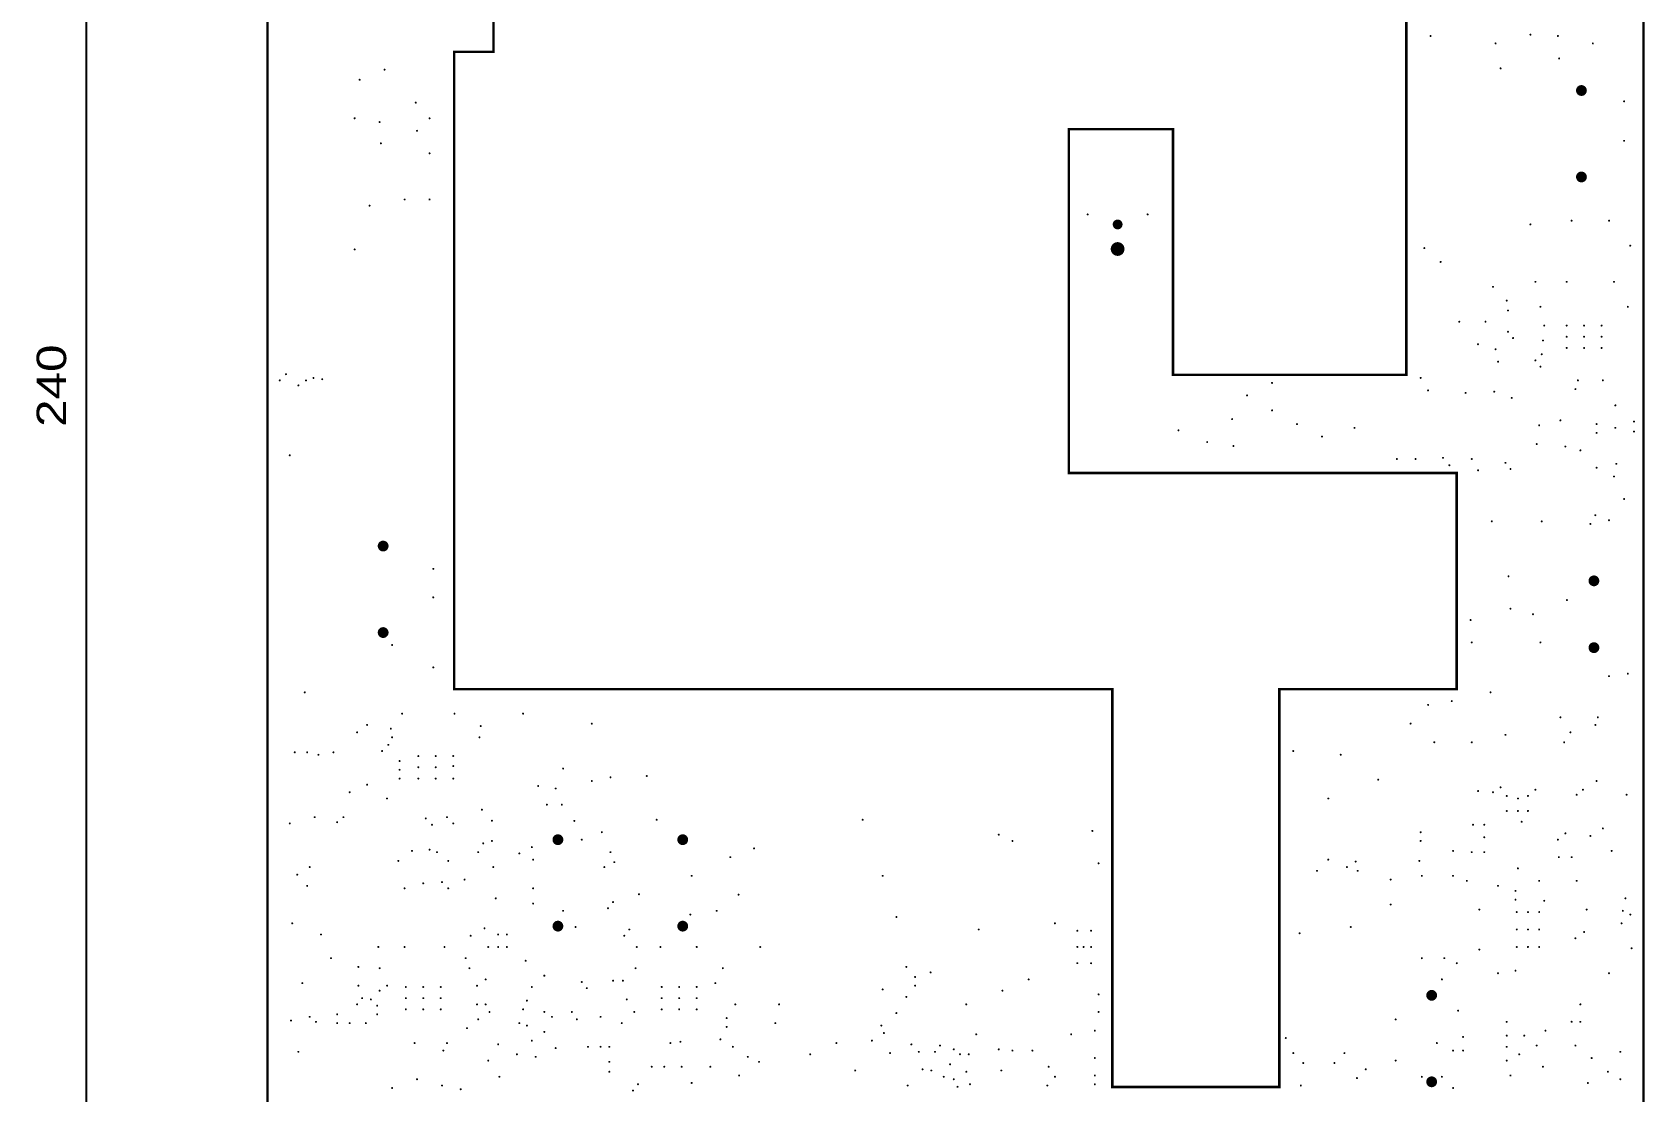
# Model space of a CAD drawing. Extents: x 360 to 555, y 561 to 888.
# Drawn here: x 360 to 524, y 671.8 to 779.6 of the extents above; entities that cross this region are included whole.
import ezdxf

# ---------------------------------------------------------------- set-up
doc = ezdxf.new("R2010")
doc.units = 0
doc.header["$LTSCALE"] = 10
doc.header["$MEASUREMENT"] = 0
doc.layers.get('0').update_dxf_attribs({"linetype": 'CONTINUOUS'})
doc.layers.get('Defpoints').update_dxf_attribs({"linetype": 'CONTINUOUS'})
for name, color, linetype in [('22-303-0_DRD', 6, 'CONTINUOUS'), ('22-303-0_DRL', 1, 'CONTINUOUS'), ('QUOTE', 6, 'CONTINUOUS'), ('THRUHOLE_NPT', 7, 'CONTINUOUS'), ('THRUHOLE_TAP', 1, 'CONTINUOUS')]:
    doc.layers.add(name, color=color, linetype=linetype)
doc.styles.add('STILE3', font='arial.ttf', dxfattribs={"width": 1.2, "height": 3})
doc.dimstyles.new('QUOTE', dxfattribs={"dimscale": 0, "dimtxt": 3, "dimasz": 4, "dimexe": 2, "dimexo": 5, "dimgap": 2, "dimtad": 1, "dimdec": 1, "dimzin": 13, "dimdsep": 46, "dimtxsty": 'STILE3', "dimcen": 0, "dimclrt": 7, "dimadec": 0, "dimazin": 0, "dimtfac": 0.666667, "dimtdec": 1, "dimtofl": 0, "dimtmove": 2, "dimatfit": 3, "dimfxl": 0, "dimtolj": 1, "dimtzin": 13, "dimarcsym": 0})

# ---------------------------------------------------------------- blocks, each defined once
blk = doc.blocks.new('ROUND_2')
at = {"const_width": 0.50038}
blk.add_lwpolyline([(-0.25019, 0, 1), (0.25019, 0, 1)], format="xyb", close=True, dxfattribs=at)
blk = doc.blocks.new('ROUND_28')
at = {"const_width": 0.54991}
blk.add_lwpolyline([(-0.274954, 0, 1), (0.274954, 0, 1)], format="xyb", close=True, dxfattribs=at)
blk = doc.blocks.new('ROUND_40')
at = {"const_width": 0.69977}
blk.add_lwpolyline([(-0.349884, 0, 1), (0.349884, 0, 1)], format="xyb", close=True, dxfattribs=at)
blk = doc.blocks.new('ROUND_115')
at = {"const_width": 0.10033}
blk.add_lwpolyline([(-0.050164, 0, 1), (0.050164, 0, 1)], format="xyb", close=True, dxfattribs=at)
blk = doc.blocks.new('ROUND_116')
at = {"const_width": 0.10033}
blk.add_lwpolyline([(-0.050164, 0, 1), (0.050164, 0, 1)], format="xyb", close=True, dxfattribs=at)
blk = doc.blocks.new('ROUND_117')
at = {"const_width": 0.10033}
blk.add_lwpolyline([(-0.050164, 0, 1), (0.050164, 0, 1)], format="xyb", close=True, dxfattribs=at)
blk = doc.blocks.new('ROUND_108')
at = {"const_width": 0.10033}
blk.add_lwpolyline([(-0.050164, 0, 1), (0.050164, 0, 1)], format="xyb", close=True, dxfattribs=at)
blk = doc.blocks.new('*D125')
at = {"layer": 'Defpoints', "color": 0, "transparency": 16777216}
for p in [(383.91, 863.61), (365.48, 623.61), (383.91, 623.61)]:
    blk.add_point(p, dxfattribs=at)
at = {"layer": 'QUOTE', "color": 0, "lineweight": -2, "transparency": 16777216}
for p, q in [((378.91, 863.61), (363.48, 863.61)), ((365.48, 859.61), (365.48, 627.61)), ((378.91, 623.61), (363.48, 623.61))]:
    blk.add_line(p, q, dxfattribs=at)
at = {"layer": 'QUOTE', "color": 0, "transparency": 16777216}
for points in [[(364.81, 859.61), (366.14, 859.61), (365.48, 863.61)], [(364.81, 627.61), (366.14, 627.61), (365.48, 623.61)]]:
    blk.add_solid(points, dxfattribs=at)
at = {"layer": 'QUOTE', "color": 7, "transparency": 16777216, "insert": (361.95, 743.61), "char_height": 3, "attachment_point": 5, "rotation": 90, "style": 'STILE3'}
blk.add_mtext('\\A1;240', dxfattribs=at)

msp = doc.modelspace()

# ---------------------------------------------------------------- linework, layer by layer
at = {"layer": '22-303-0_DRD', "const_width": 0.254}
msp.add_lwpolyline([(504.41, 863.61), (504.41, 853.61), (509.42, 853.61), (509.42, 863.61), (523.91, 863.61), (523.91, 623.61), (383.91, 623.61), (383.91, 863.61), (504.41, 863.61)], dxfattribs=at)
at = {"layer": '22-303-0_DRL', "const_width": 0.254}
for points in [[(504.41, 863.61), (504.41, 853.61), (509.42, 853.61), (509.42, 863.61), (523.91, 863.61), (523.91, 623.61), (383.91, 623.61), (383.91, 863.61), (504.41, 863.61)], [(486.87, 672.24), (469.87, 672.24), (469.87, 712.72), (402.91, 712.72), (402.91, 777.59), (406.91, 777.59), (406.91, 786.59), (398.66, 786.59), (398.66, 810.17), (402.91, 810.17), (402.91, 844.39), (504.91, 844.39), (504.91, 814.39), (499.78, 814.39), (499.78, 744.72), (476.05, 744.72), (476.05, 769.72), (465.45, 769.72), (465.45, 734.72), (504.91, 734.72), (504.91, 712.72), (486.87, 712.72), (486.87, 672.24)]]:
    msp.add_lwpolyline(points, dxfattribs=at)

# ---------------------------------------------------------------- block references
at = {"layer": '22-303-0_DRL'}
for name, p in [('ROUND_117', (512.41, 779.33)), ('ROUND_117', (502.25, 779.2)), ('ROUND_117', (508.86, 778.44)), ('ROUND_117', (515.21, 779.2)), ('ROUND_117', (518.76, 778.44)), ('ROUND_117', (515.33, 776.91)), ('ROUND_117', (393.29, 774.75)), ('ROUND_117', (395.83, 775.77)), ('ROUND_117', (509.37, 775.9)), ('ROUND_28', (517.6, 773.65)), ('ROUND_117', (399, 772.42)), ('ROUND_116', (521.94, 772.55)), ('ROUND_117', (392.78, 770.82)), ('ROUND_117', (395.32, 770.44)), ('ROUND_117', (399.13, 769.55)), ('ROUND_117', (400.4, 770.82)), ('ROUND_117', (395.45, 768.28)), ('ROUND_116', (521.94, 768.53)), ('ROUND_117', (400.4, 767.26)), ('ROUND_28', (517.6, 764.85)), ('ROUND_117', (394.3, 761.93)), ('ROUND_117', (397.86, 762.56)), ('ROUND_117', (400.4, 762.56)), ('ROUND_117', (467.36, 761.04)), ('ROUND_2', (470.41, 760.02)), ('ROUND_117', (473.46, 761.04)), ('ROUND_117', (512.41, 760.02)), ('ROUND_117', (516.6, 760.4)), ('ROUND_117', (520.41, 760.4)), ('ROUND_40', (470.41, 757.52)), ('ROUND_117', (392.78, 757.48)), ('ROUND_117', (501.62, 757.61)), ('ROUND_117', (522.57, 757.86)), ('ROUND_117', (503.27, 756.21)), ('ROUND_117', (508.6, 753.67)), ('ROUND_117', (512.92, 754.18)), ('ROUND_117', (516.1, 754.18)), ('ROUND_117', (520.92, 754.18)), ('ROUND_117', (510, 752.27)), ('ROUND_117', (513.43, 751.64)), ('ROUND_117', (522.32, 751.64)), ('ROUND_117', (505.17, 750.12)), ('ROUND_117', (507.84, 750.12)), ('ROUND_117', (510.13, 751.26)), ('ROUND_116', (513.81, 749.73)), ('ROUND_115', (516.1, 749.73)), ('ROUND_115', (517.87, 749.73)), ('ROUND_115', (519.65, 749.73)), ('ROUND_117', (510.13, 749.1)), ('ROUND_117', (510.64, 748.46)), ('ROUND_117', (513.68, 748.21)), ('ROUND_115', (516.1, 748.59)), ('ROUND_115', (517.87, 748.59)), ('ROUND_115', (519.65, 748.59)), ('ROUND_117', (507.08, 747.83)), ('ROUND_117', (508.86, 747.32)), ('ROUND_117', (513.56, 746.81)), ('ROUND_115', (516.1, 747.45)), ('ROUND_115', (517.87, 747.45)), ('ROUND_115', (519.65, 747.45)), ('ROUND_116', (385.79, 744.78)), ('ROUND_117', (509.12, 746.05)), ('ROUND_117', (512.92, 746.18)), ('ROUND_116', (513.43, 745.54)), ('ROUND_116', (385.16, 744.15)), ('ROUND_117', (387.06, 743.64)), ('ROUND_116', (387.83, 744.15)), ('ROUND_116', (388.59, 744.4)), ('ROUND_116', (389.48, 744.27)), ('ROUND_117', (486.12, 743.89)), ('ROUND_117', (501.24, 744.4)), ('ROUND_117', (502, 743.13)), ('ROUND_116', (516.99, 743.26)), ('ROUND_116', (517.24, 744.15)), ('ROUND_117', (519.78, 744.15)), ('ROUND_117', (483.58, 742.62)), ('ROUND_117', (505.81, 742.88)), ('ROUND_117', (508.73, 743)), ('ROUND_117', (510.51, 742.37)), ('ROUND_117', (521.05, 741.61)), ('ROUND_117', (482.06, 740.21)), ('ROUND_117', (486.12, 741.1)), ('ROUND_117', (515.46, 740.08)), ('ROUND_117', (522.95, 739.96)), ('ROUND_117', (476.6, 739.07)), ('ROUND_117', (488.66, 739.7)), ('ROUND_117', (491.2, 738.43)), ('ROUND_117', (494.51, 739.32)), ('ROUND_117', (513.3, 739.57)), ('ROUND_117', (519.14, 739.7)), ('ROUND_117', (519.14, 738.81)), ('ROUND_117', (521.05, 739.32)), ('ROUND_117', (522.95, 738.94)), ('ROUND_117', (479.52, 737.87)), ('ROUND_117', (482.19, 737.47)), ('ROUND_117', (513.05, 737.67)), ('ROUND_117', (515.97, 737.42)), ('ROUND_117', (517.49, 737.03)), ('ROUND_117', (386.18, 736.53)), ('ROUND_117', (498.82, 736.15)), ('ROUND_117', (500.73, 736.15)), ('ROUND_117', (503.52, 736.27)), ('ROUND_116', (504.16, 735.51)), ('ROUND_117', (506.44, 736.15)), ('ROUND_117', (507.08, 735)), ('ROUND_117', (509.87, 735.76)), ('ROUND_117', (510.38, 735.13)), ('ROUND_117', (519.14, 735.26)), ('ROUND_117', (521.15, 735.66)), ('ROUND_117', (520.92, 734.37)), ('ROUND_117', (521.94, 732.08)), ('ROUND_117', (519.02, 730.43)), ('ROUND_117', (508.48, 729.8)), ('ROUND_117', (513.56, 729.8)), ('ROUND_117', (518.51, 729.54)), ('ROUND_117', (520.41, 729.92)), ('ROUND_28', (395.68, 727.29)), ('ROUND_116', (400.78, 724.97)), ('ROUND_117', (510.18, 724.21)), ('ROUND_28', (518.87, 723.75)), ('ROUND_116', (400.78, 722.07)), ('ROUND_117', (516.12, 721.79)), ('ROUND_117', (510.38, 720.91)), ('ROUND_117', (512.67, 720.35)), ('ROUND_28', (395.68, 718.49)), ('ROUND_117', (506.32, 719.76)), ('ROUND_117', (396.59, 717.22)), ('ROUND_117', (506.44, 717.48)), ('ROUND_117', (513.43, 717.48)), ('ROUND_28', (518.87, 716.95)), ('ROUND_117', (400.78, 714.94)), ('ROUND_117', (520.41, 714.05)), ('ROUND_117', (522.32, 714.3)), ('ROUND_117', (387.7, 712.4)), ('ROUND_117', (508.35, 712.4)), ('ROUND_116', (502, 711.13)), ('ROUND_117', (504.41, 711.51)), ('ROUND_116', (394.05, 709.09)), ('ROUND_117', (396.46, 708.71)), ('ROUND_117', (397.61, 710.24)), ('ROUND_117', (402.94, 710.24)), ('ROUND_117', (405.61, 708.97)), ('ROUND_117', (409.92, 710.24)), ('ROUND_117', (416.91, 709.22)), ('ROUND_117', (500.22, 709.22)), ('ROUND_117', (515.46, 709.86)), ('ROUND_117', (519.02, 709.09)), ('ROUND_117', (519.27, 709.86)), ('ROUND_116', (393.03, 708.33)), ('ROUND_117', (396.21, 707.06)), ('ROUND_117', (396.59, 707.83)), ('ROUND_117', (405.48, 707.83)), ('ROUND_117', (502.63, 707.32)), ('ROUND_117', (506.44, 707.32)), ('ROUND_117', (509.87, 708.08)), ('ROUND_117', (515.84, 707.32)), ('ROUND_117', (516.48, 708.33)), ('ROUND_117', (386.68, 706.3)), ('ROUND_116', (387.95, 706.3)), ('ROUND_116', (389.1, 706.05)), ('ROUND_117', (390.62, 706.3)), ('ROUND_117', (395.57, 706.43)), ('ROUND_117', (397.35, 705.41)), ('ROUND_115', (399.26, 705.92)), ('ROUND_115', (401.03, 705.92)), ('ROUND_115', (402.81, 705.92)), ('ROUND_117', (488.28, 706.43)), ('ROUND_117', (493.11, 706.05)), ('ROUND_117', (397.35, 704.52)), ('ROUND_115', (399.26, 704.78)), ('ROUND_115', (401.03, 704.78)), ('ROUND_115', (402.81, 704.9)), ('ROUND_117', (413.99, 704.65)), ('ROUND_117', (418.81, 703.76)), ('ROUND_117', (422.5, 703.89)), ('ROUND_117', (392.28, 702.24)), ('ROUND_116', (394.05, 703)), ('ROUND_116', (397.35, 703.63)), ('ROUND_115', (399.26, 703.63)), ('ROUND_115', (401.03, 703.63)), ('ROUND_115', (402.81, 703.63)), ('ROUND_117', (411.45, 702.87)), ('ROUND_117', (413.23, 702.62)), ('ROUND_117', (416.91, 703.38)), ('ROUND_117', (496.92, 703.51)), ('ROUND_117', (507.08, 702.36)), ('ROUND_117', (508.6, 702.24)), ('ROUND_117', (509.37, 702.74)), ('ROUND_117', (512.92, 702.49)), ('ROUND_117', (517.75, 702.49)), ('ROUND_117', (519.14, 703.38)), ('ROUND_117', (396.08, 701.6)), ('ROUND_117', (405.73, 700.46)), ('ROUND_117', (412.34, 700.97)), ('ROUND_117', (413.86, 700.97)), ('ROUND_117', (491.84, 701.6)), ('ROUND_115', (510, 701.86)), ('ROUND_117', (511.14, 701.6)), ('ROUND_115', (512.16, 701.86)), ('ROUND_117', (517.11, 701.98)), ('ROUND_117', (522.19, 701.98)), ('ROUND_117', (386.18, 699.06)), ('ROUND_117', (388.72, 699.7)), ('ROUND_116', (391, 699.19)), ('ROUND_117', (391.64, 699.7)), ('ROUND_116', (400.02, 699.57)), ('ROUND_117', (400.65, 698.93)), ('ROUND_117', (402.18, 699.7)), ('ROUND_117', (402.81, 699.06)), ('ROUND_117', (406.75, 699.34)), ('ROUND_117', (415.13, 699.32)), ('ROUND_116', (423.51, 699.44)), ('ROUND_117', (444.47, 699.44)), ('ROUND_115', (506.57, 698.93)), ('ROUND_115', (507.71, 698.93)), ('ROUND_115', (510, 700.33)), ('ROUND_115', (511.14, 700.33)), ('ROUND_117', (511.52, 699.23)), ('ROUND_115', (512.16, 700.33)), ('ROUND_117', (406.75, 697.28)), ('ROUND_28', (413.46, 697.41)), ('ROUND_117', (415.89, 697.41)), ('ROUND_117', (417.93, 698.17)), ('ROUND_28', (426.16, 697.41)), ('ROUND_117', (458.31, 697.92)), ('ROUND_117', (459.71, 697.28)), ('ROUND_117', (467.84, 698.3)), ('ROUND_117', (501.24, 698.17)), ('ROUND_117', (501.24, 697.28)), ('ROUND_115', (507.71, 697.66)), ('ROUND_117', (515.21, 697.41)), ('ROUND_117', (515.97, 698.05)), ('ROUND_117', (518.51, 697.79)), ('ROUND_117', (519.78, 698.55)), ('ROUND_117', (398.62, 696.27)), ('ROUND_117', (400.4, 696.39)), ('ROUND_117', (401.16, 696.14)), ('ROUND_117', (405.35, 696.14)), ('ROUND_117', (405.86, 697.03)), ('ROUND_117', (409.54, 696.01)), ('ROUND_117', (410.81, 696.65)), ('ROUND_117', (418.81, 696.14)), ('ROUND_117', (431.01, 695.63)), ('ROUND_117', (433.42, 696.52)), ('ROUND_117', (504.54, 696.27)), ('ROUND_117', (506.44, 696.14)), ('ROUND_115', (507.71, 696.14)), ('ROUND_117', (515.3, 695.63)), ('ROUND_117', (516.6, 695.63)), ('ROUND_117', (520.67, 696.27)), ('ROUND_117', (388.21, 694.62)), ('ROUND_117', (397.22, 695.25)), ('ROUND_117', (402.3, 695.25)), ('ROUND_117', (406.88, 694.62)), ('ROUND_117', (410.94, 695.38)), ('ROUND_116', (418.18, 694.62)), ('ROUND_117', (419.2, 695.12)), ('ROUND_117', (468.47, 695)), ('ROUND_117', (490.7, 694.24)), ('ROUND_116', (491.84, 695.38)), ('ROUND_117', (493.74, 694.62)), ('ROUND_117', (494.63, 695.18)), ('ROUND_117', (494.84, 694.24)), ('ROUND_117', (501.11, 695.25)), ('ROUND_117', (511.14, 694.49)), ('ROUND_117', (386.94, 693.85)), ('ROUND_116', (387.95, 692.71)), ('ROUND_117', (397.86, 692.46)), ('ROUND_117', (399.76, 692.97)), ('ROUND_117', (401.67, 693.09)), ('ROUND_117', (402.3, 692.46)), ('ROUND_117', (403.96, 693.35)), ('ROUND_116', (410.94, 692.46)), ('ROUND_116', (427.07, 693.73)), ('ROUND_117', (446.5, 693.73)), ('ROUND_117', (498.19, 693.35)), ('ROUND_117', (501.36, 693.73)), ('ROUND_117', (504.54, 693.73)), ('ROUND_117', (505.94, 693.22)), ('ROUND_117', (509.11, 692.71)), ('ROUND_117', (513.3, 693.22)), ('ROUND_117', (517.11, 693.22)), ('ROUND_116', (407.13, 691.44)), ('ROUND_116', (410.94, 690.91)), ('ROUND_117', (419.07, 691.06)), ('ROUND_117', (421.71, 691.85)), ('ROUND_116', (431.84, 691.82)), ('ROUND_117', (498.19, 690.81)), ('ROUND_117', (510.89, 692.2)), ('ROUND_116', (510.89, 691.31)), ('ROUND_116', (513.81, 691.19)), ('ROUND_117', (522.07, 691.44)), ('ROUND_28', (413.46, 688.61)), ('ROUND_116', (413.99, 690.17)), ('ROUND_117', (418.56, 690.43)), ('ROUND_28', (426.16, 688.61)), ('ROUND_116', (426.94, 689.79)), ('ROUND_117', (429.61, 690.17)), ('ROUND_117', (447.9, 689.54)), ('ROUND_117', (507.21, 690.3)), ('ROUND_115', (511.02, 690.04)), ('ROUND_115', (512.16, 690.04)), ('ROUND_115', (513.3, 690.04)), ('ROUND_117', (518.13, 690.3)), ('ROUND_117', (521.81, 690.17)), ('ROUND_117', (522.57, 689.79)), ('ROUND_117', (386.43, 688.9)), ('ROUND_116', (389.35, 687.76)), ('ROUND_117', (404.59, 687.63)), ('ROUND_117', (405.99, 688.39)), ('ROUND_115', (407.38, 687.76)), ('ROUND_115', (408.27, 687.76)), ('ROUND_117', (415.26, 688.52)), ('ROUND_116', (420.21, 687.63)), ('ROUND_116', (420.72, 688.27)), ('ROUND_117', (456.28, 688.27)), ('ROUND_117', (464.03, 688.9)), ('ROUND_115', (466.31, 688.14)), ('ROUND_115', (467.71, 688.14)), ('ROUND_117', (488.92, 687.89)), ('ROUND_116', (494.13, 688.52)), ('ROUND_115', (511.02, 688.27)), ('ROUND_115', (512.16, 688.27)), ('ROUND_115', (513.3, 688.27)), ('ROUND_116', (516.99, 687.38)), ('ROUND_116', (517.87, 688.01)), ('ROUND_117', (521.68, 688.9)), ('ROUND_117', (395.19, 686.49)), ('ROUND_117', (397.86, 686.49)), ('ROUND_117', (401.92, 686.49)), ('ROUND_115', (406.37, 686.49)), ('ROUND_115', (407.38, 686.49)), ('ROUND_117', (408.27, 686.49)), ('ROUND_117', (421.48, 686.49)), ('ROUND_117', (423.89, 686.49)), ('ROUND_117', (427.58, 686.49)), ('ROUND_117', (434.05, 686.49)), ('ROUND_115', (466.31, 686.49)), ('ROUND_117', (466.95, 686.49)), ('ROUND_115', (467.71, 686.49)), ('ROUND_117', (507.21, 686.23)), ('ROUND_115', (511.02, 686.49)), ('ROUND_115', (512.16, 686.49)), ('ROUND_115', (513.3, 686.49)), ('ROUND_117', (522.7, 686.36)), ('ROUND_117', (390.37, 685.35)), ('ROUND_117', (393.16, 684.46)), ('ROUND_117', (395.32, 684.33)), ('ROUND_116', (404.08, 685.35)), ('ROUND_117', (404.46, 684.33)), ('ROUND_117', (410.18, 685.09)), ('ROUND_117', (421.36, 684.33)), ('ROUND_117', (430.24, 684.33)), ('ROUND_117', (448.91, 684.46)), ('ROUND_115', (466.31, 684.84)), ('ROUND_115', (467.71, 684.84)), ('ROUND_116', (501.36, 685.35)), ('ROUND_116', (503.65, 685.35)), ('ROUND_116', (504.92, 684.84)), ('ROUND_117', (510.89, 684.08)), ('ROUND_117', (387.45, 682.81)), ('ROUND_117', (393.16, 682.55)), ('ROUND_117', (396.08, 682.55)), ('ROUND_115', (397.99, 682.42)), ('ROUND_115', (399.76, 682.42)), ('ROUND_115', (401.54, 682.42)), ('ROUND_117', (405.23, 682.55)), ('ROUND_117', (406.11, 683.19)), ('ROUND_117', (410.81, 682.42)), ('ROUND_117', (412.08, 683.57)), ('ROUND_117', (415.89, 682.93)), ('ROUND_117', (419.07, 683.06)), ('ROUND_117', (420.08, 683.06)), ('ROUND_115', (424.02, 682.42)), ('ROUND_115', (425.8, 682.42)), ('ROUND_115', (427.58, 682.42)), ('ROUND_117', (429.48, 682.81)), ('ROUND_117', (449.8, 683.44)), ('ROUND_117', (449.8, 682.55)), ('ROUND_117', (451.38, 683.9)), ('ROUND_117', (461.36, 683.19)), ('ROUND_116', (503.4, 683.19)), ('ROUND_117', (509.11, 683.82)), ('ROUND_117', (520.41, 683.82)), ('ROUND_116', (393.54, 681.28)), ('ROUND_117', (394.43, 681.15)), ('ROUND_116', (395.32, 682.04)), ('ROUND_115', (397.99, 681.28)), ('ROUND_115', (399.76, 681.28)), ('ROUND_115', (401.54, 681.28)), ('ROUND_117', (410.31, 681.03)), ('ROUND_117', (416.4, 682.3)), ('ROUND_116', (420.47, 681.15)), ('ROUND_115', (424.02, 681.28)), ('ROUND_115', (425.8, 681.28)), ('ROUND_115', (427.58, 681.28)), ('ROUND_117', (446.5, 682.17)), ('ROUND_117', (448.91, 681.41)), ('ROUND_117', (458.69, 682.04)), ('ROUND_117', (468.47, 681.66)), ('ROUND_28', (502.36, 681.57)), ('ROUND_117', (388.21, 679.38)), ('ROUND_116', (391, 679.63)), ('ROUND_117', (393.03, 680.65)), ('ROUND_117', (395.07, 680.52)), ('ROUND_116', (395.07, 679.63)), ('ROUND_115', (397.99, 680.14)), ('ROUND_115', (399.76, 680.14)), ('ROUND_115', (401.54, 680.14)), ('ROUND_116', (405.23, 680.65)), ('ROUND_117', (405.35, 679.12)), ('ROUND_117', (406.11, 680.65)), ('ROUND_117', (406.5, 679.88)), ('ROUND_117', (409.92, 680.14)), ('ROUND_117', (412.08, 679.88)), ('ROUND_117', (412.85, 679.38)), ('ROUND_116', (414.88, 679.88)), ('ROUND_117', (415.39, 679.12)), ('ROUND_117', (417.8, 679.38)), ('ROUND_116', (421.23, 679.88)), ('ROUND_115', (424.02, 680.14)), ('ROUND_115', (425.8, 680.14)), ('ROUND_115', (427.58, 680.14)), ('ROUND_116', (430.63, 679.25)), ('ROUND_117', (431.51, 680.65)), ('ROUND_116', (435.96, 680.65)), ('ROUND_117', (447.9, 679.76)), ('ROUND_117', (455.01, 680.65)), ('ROUND_117', (468.47, 679.88)), ('ROUND_116', (498.7, 679.12)), ('ROUND_117', (505.05, 680.01)), ('ROUND_116', (517.49, 680.65)), ('ROUND_117', (386.3, 679)), ('ROUND_117', (388.84, 678.87)), ('ROUND_117', (391, 678.74)), ('ROUND_117', (392.28, 678.74)), ('ROUND_116', (393.92, 678.74)), ('ROUND_117', (404.21, 678.23)), ('ROUND_117', (409.54, 678.74)), ('ROUND_117', (410.31, 678.49)), ('ROUND_117', (412.08, 677.85)), ('ROUND_117', (419.96, 678.74)), ('ROUND_117', (430.63, 678.36)), ('ROUND_117', (435.58, 678.74)), ('ROUND_117', (446.37, 678.49)), ('ROUND_117', (446.63, 677.73)), ('ROUND_117', (456.03, 677.6)), ('ROUND_117', (465.68, 677.6)), ('ROUND_117', (468.09, 677.98)), ('ROUND_116', (510, 678.87)), ('ROUND_117', (513.94, 677.98)), ('ROUND_117', (516.6, 678.88)), ('ROUND_116', (517.49, 678.87)), ('ROUND_116', (398.88, 676.71)), ('ROUND_117', (401.8, 675.95)), ('ROUND_117', (402.18, 676.71)), ('ROUND_117', (407.38, 676.58)), ('ROUND_117', (410.81, 676.96)), ('ROUND_116', (413.23, 676.2)), ('ROUND_117', (416.53, 676.33)), ('ROUND_116', (417.8, 676.33)), ('ROUND_117', (418.69, 676.33)), ('ROUND_116', (424.91, 676.71)), ('ROUND_116', (425.93, 676.84)), ('ROUND_117', (429.99, 677.09)), ('ROUND_117', (431.26, 676.33)), ('ROUND_117', (441.8, 676.71)), ('ROUND_117', (445.41, 676.96)), ('ROUND_117', (449.42, 676.58)), ('ROUND_117', (452.34, 676.46)), ('ROUND_116', (453.74, 676.07)), ('ROUND_117', (458.31, 676.07)), ('ROUND_117', (459.71, 675.95)), ('ROUND_117', (461.74, 675.95)), ('ROUND_116', (487.52, 677.22)), ('ROUND_116', (502.89, 676.71)), ('ROUND_117', (504.54, 675.95)), ('ROUND_117', (505.56, 677.34)), ('ROUND_116', (505.56, 675.95)), ('ROUND_117', (510, 677.47)), ('ROUND_117', (510, 676.33)), ('ROUND_117', (511.78, 677.47)), ('ROUND_117', (513.05, 676.46)), ('ROUND_116', (516.99, 676.46)), ('ROUND_117', (387.06, 675.82)), ('ROUND_117', (406.37, 674.93)), ('ROUND_117', (409.29, 675.57)), ('ROUND_117', (411.19, 675.31)), ('ROUND_117', (418.69, 674.8)), ('ROUND_117', (423.01, 674.3)), ('ROUND_117', (424.28, 674.3)), ('ROUND_117', (426.05, 674.3)), ('ROUND_117', (428.97, 674.3)), ('ROUND_117', (432.78, 675.31)), ('ROUND_117', (433.93, 674.8)), ('ROUND_117', (439.13, 675.57)), ('ROUND_117', (447.26, 675.69)), ('ROUND_116', (450.18, 675.82)), ('ROUND_117', (451.83, 675.82)), ('ROUND_117', (453.36, 674.55)), ('ROUND_117', (454.37, 675.57)), ('ROUND_117', (455.26, 675.57)), ('ROUND_117', (463.39, 674.3)), ('ROUND_116', (468.09, 675.19)), ('ROUND_116', (488.28, 675.69)), ('ROUND_117', (489.3, 674.68)), ('ROUND_117', (492.47, 674.68)), ('ROUND_117', (493.49, 675.69)), ('ROUND_116', (498.7, 674.93)), ('ROUND_117', (510, 674.93)), ('ROUND_116', (511.27, 675.57)), ('ROUND_117', (513.68, 674.3)), ('ROUND_117', (518.64, 675.19)), ('ROUND_117', (521.56, 675.82)), ('ROUND_117', (399.13, 673.03)), ('ROUND_117', (407.51, 673.28)), ('ROUND_117', (418.69, 673.79)), ('ROUND_117', (427.07, 672.65)), ('ROUND_117', (431.9, 673.41)), ('ROUND_116', (443.71, 673.92)), ('ROUND_117', (450.56, 674.04)), ('ROUND_117', (451.45, 673.92)), ('ROUND_117', (452.72, 673.28)), ('ROUND_117', (453.74, 673.03)), ('ROUND_117', (455.01, 673.79)), ('ROUND_117', (458.57, 673.92)), ('ROUND_117', (464.03, 673.28)), ('ROUND_117', (468.09, 673.41)), ('ROUND_117', (494.76, 673.15)), ('ROUND_117', (495.65, 674.04)), ('ROUND_117', (501.36, 673.28)), ('ROUND_28', (502.36, 672.77)), ('ROUND_117', (503.4, 673.28)), ('ROUND_117', (510.38, 673.41)), ('ROUND_117', (518.26, 672.65)), ('ROUND_117', (520.29, 673.79)), ('ROUND_117', (521.56, 673.03)), ('ROUND_117', (396.59, 672.14)), ('ROUND_117', (401.67, 672.39)), ('ROUND_117', (403.57, 672.01)), ('ROUND_117', (421.1, 671.88)), ('ROUND_117', (421.61, 672.52)), ('ROUND_117', (449.04, 672.39)), ('ROUND_117', (454.12, 672.26)), ('ROUND_116', (455.39, 672.52)), ('ROUND_117', (463.26, 672.39)), ('ROUND_117', (468.09, 672.52)), ('ROUND_117', (489.05, 672.39)), ('ROUND_117', (504.54, 672.14))]:
    msp.add_blockref(name, p, dxfattribs=at)
at = {"layer": 'THRUHOLE_NPT'}
for name, p in [('ROUND_28', (517.6, 773.65)), ('ROUND_28', (517.6, 764.85)), ('ROUND_2', (470.41, 760.02)), ('ROUND_40', (470.41, 757.52)), ('ROUND_28', (395.68, 727.29)), ('ROUND_28', (518.87, 723.75)), ('ROUND_28', (395.68, 718.49)), ('ROUND_28', (518.87, 716.95)), ('ROUND_28', (413.46, 697.41)), ('ROUND_28', (426.16, 697.41)), ('ROUND_28', (413.46, 688.61)), ('ROUND_28', (426.16, 688.61)), ('ROUND_28', (502.36, 681.57)), ('ROUND_28', (502.36, 672.77))]:
    msp.add_blockref(name, p, dxfattribs=at)
at = {"layer": 'THRUHOLE_TAP'}
for p in [(512.41, 779.33), (502.25, 779.2), (508.86, 778.44), (515.21, 779.2), (518.76, 778.44), (515.33, 776.91), (393.29, 774.75), (395.83, 775.77), (509.37, 775.9), (399, 772.42), (521.94, 772.55), (392.78, 770.82), (395.32, 770.44), (399.13, 769.55), (400.4, 770.82), (395.45, 768.28), (521.94, 768.53), (400.4, 767.26), (394.3, 761.93), (397.86, 762.56), (400.4, 762.56), (467.36, 761.04), (473.46, 761.04), (512.41, 760.02), (516.6, 760.4), (520.41, 760.4), (392.78, 757.48), (501.62, 757.61), (522.57, 757.86), (503.27, 756.21), (508.6, 753.67), (512.92, 754.18), (516.1, 754.18), (520.92, 754.18), (510, 752.27), (513.43, 751.64), (522.32, 751.64), (505.17, 750.12), (507.84, 750.12), (510.13, 751.26), (513.81, 749.73), (516.1, 749.73), (517.87, 749.73), (519.65, 749.73), (510.13, 749.1), (510.64, 748.46), (513.68, 748.21), (516.1, 748.59), (517.87, 748.59), (519.65, 748.59), (507.08, 747.83), (508.86, 747.32), (513.56, 746.81), (516.1, 747.45), (517.87, 747.45), (519.65, 747.45), (385.79, 744.78), (509.12, 746.05), (512.92, 746.18), (513.43, 745.54), (385.16, 744.15), (387.06, 743.64), (387.83, 744.15), (388.59, 744.4), (389.48, 744.27), (486.12, 743.89), (501.24, 744.4), (502, 743.13), (516.99, 743.26), (517.24, 744.15), (519.78, 744.15), (483.58, 742.62), (505.81, 742.88), (508.73, 743), (510.51, 742.37), (521.05, 741.61), (482.06, 740.21), (486.12, 741.1), (515.46, 740.08), (522.95, 739.96), (476.6, 739.07), (488.66, 739.7), (491.2, 738.43), (494.51, 739.32), (513.3, 739.57), (519.14, 739.7), (519.14, 738.81), (521.05, 739.32), (522.95, 738.94), (479.52, 737.87), (482.19, 737.47), (513.05, 737.67), (515.97, 737.42), (517.49, 737.03), (386.18, 736.53), (498.82, 736.15), (500.73, 736.15), (503.52, 736.27), (504.16, 735.51), (506.44, 736.15), (507.08, 735), (509.87, 735.76), (510.38, 735.13), (519.14, 735.26), (521.15, 735.66), (520.92, 734.37), (521.94, 732.08), (519.02, 730.43), (508.48, 729.8), (513.56, 729.8), (518.51, 729.54), (520.41, 729.92), (400.78, 724.97), (510.18, 724.21), (400.78, 722.07), (516.12, 721.79), (510.38, 720.91), (512.67, 720.35), (506.32, 719.76), (396.59, 717.22), (506.44, 717.48), (513.43, 717.48), (400.78, 714.94), (520.41, 714.05), (522.32, 714.3), (387.7, 712.4), (508.35, 712.4), (502, 711.13), (504.41, 711.51), (394.05, 709.09), (396.46, 708.71), (397.61, 710.24), (402.94, 710.24), (405.61, 708.97), (409.92, 710.24), (416.91, 709.22), (500.22, 709.22), (515.46, 709.86), (519.02, 709.09), (519.27, 709.86), (393.03, 708.33), (396.21, 707.06), (396.59, 707.83), (405.48, 707.83), (502.63, 707.32), (506.44, 707.32), (509.87, 708.08), (515.84, 707.32), (516.48, 708.33), (386.68, 706.3), (387.95, 706.3), (389.1, 706.05), (390.62, 706.3), (395.57, 706.43), (397.35, 705.41), (399.26, 705.92), (401.03, 705.92), (402.81, 705.92), (488.28, 706.43), (493.11, 706.05), (397.35, 704.52), (399.26, 704.78), (401.03, 704.78), (402.81, 704.9), (413.99, 704.65), (418.81, 703.76), (422.5, 703.89), (392.28, 702.24), (394.05, 703), (397.35, 703.63), (399.26, 703.63), (401.03, 703.63), (402.81, 703.63), (411.45, 702.87), (413.23, 702.62), (416.91, 703.38), (496.92, 703.51), (507.08, 702.36), (508.6, 702.24), (509.37, 702.74), (512.92, 702.49), (517.75, 702.49), (519.14, 703.38), (396.08, 701.6), (405.73, 700.46), (412.34, 700.97), (413.86, 700.97), (491.84, 701.6), (510, 701.86), (511.14, 701.6), (512.16, 701.86), (517.11, 701.98), (522.19, 701.98), (386.18, 699.06), (388.72, 699.7), (391, 699.19), (391.64, 699.7), (400.02, 699.57), (400.65, 698.93), (402.18, 699.7), (402.81, 699.06), (406.75, 699.34), (415.13, 699.32), (423.51, 699.44), (444.47, 699.44), (506.57, 698.93), (507.71, 698.93), (510, 700.33), (511.14, 700.33), (511.52, 699.23), (512.16, 700.33), (406.75, 697.28), (415.89, 697.41), (417.93, 698.17), (458.31, 697.92), (459.71, 697.28), (467.84, 698.3), (501.24, 698.17), (501.24, 697.28), (507.71, 697.66), (515.21, 697.41), (515.97, 698.05), (518.51, 697.79), (519.78, 698.55), (398.62, 696.27), (400.4, 696.39), (401.16, 696.14), (405.35, 696.14), (405.86, 697.03), (409.54, 696.01), (410.81, 696.65), (418.81, 696.14), (431.01, 695.63), (433.42, 696.52), (504.54, 696.27), (506.44, 696.14), (507.71, 696.14), (515.3, 695.63), (516.6, 695.63), (520.67, 696.27), (388.21, 694.62), (397.22, 695.25), (402.3, 695.25), (406.88, 694.62), (410.94, 695.38), (418.18, 694.62), (419.2, 695.12), (468.47, 695), (490.7, 694.24), (491.84, 695.38), (493.74, 694.62), (494.63, 695.18), (494.84, 694.24), (501.11, 695.25), (511.14, 694.49), (386.94, 693.85), (387.95, 692.71), (397.86, 692.46), (399.76, 692.97), (401.67, 693.09), (402.3, 692.46), (403.96, 693.35), (410.94, 692.46), (427.07, 693.73), (446.5, 693.73), (498.19, 693.35), (501.36, 693.73), (504.54, 693.73), (505.94, 693.22), (509.11, 692.71), (513.3, 693.22), (517.11, 693.22), (407.13, 691.44), (410.94, 690.91), (419.07, 691.06), (421.71, 691.85), (431.84, 691.82), (498.19, 690.81), (510.89, 692.2), (510.89, 691.31), (513.81, 691.19), (522.07, 691.44), (413.99, 690.17), (418.56, 690.43), (426.94, 689.79), (429.61, 690.17), (447.9, 689.54), (507.21, 690.3), (511.02, 690.04), (512.16, 690.04), (513.3, 690.04), (518.13, 690.3), (521.81, 690.17), (522.57, 689.79), (386.43, 688.9), (389.35, 687.76), (404.59, 687.63), (405.99, 688.39), (407.38, 687.76), (408.27, 687.76), (415.26, 688.52), (420.21, 687.63), (420.72, 688.27), (456.28, 688.27), (464.03, 688.9), (466.31, 688.14), (467.71, 688.14), (488.92, 687.89), (494.13, 688.52), (511.02, 688.27), (512.16, 688.27), (513.3, 688.27), (516.99, 687.38), (517.87, 688.01), (521.68, 688.9), (395.19, 686.49), (397.86, 686.49), (401.92, 686.49), (406.37, 686.49), (407.38, 686.49), (408.27, 686.49), (421.48, 686.49), (423.89, 686.49), (427.58, 686.49), (434.05, 686.49), (466.31, 686.49), (466.95, 686.49), (467.71, 686.49), (507.21, 686.23), (511.02, 686.49), (512.16, 686.49), (513.3, 686.49), (522.7, 686.36), (390.37, 685.35), (393.16, 684.46), (395.32, 684.33), (404.08, 685.35), (404.46, 684.33), (410.18, 685.09), (421.36, 684.33), (430.24, 684.33), (448.91, 684.46), (466.31, 684.84), (467.71, 684.84), (501.36, 685.35), (503.65, 685.35), (504.92, 684.84), (510.89, 684.08), (387.45, 682.81), (393.16, 682.55), (396.08, 682.55), (397.99, 682.42), (399.76, 682.42), (401.54, 682.42), (405.23, 682.55), (406.11, 683.19), (410.81, 682.42), (412.08, 683.57), (415.89, 682.93), (419.07, 683.06), (420.08, 683.06), (424.02, 682.42), (425.8, 682.42), (427.58, 682.42), (429.48, 682.81), (449.8, 683.44), (449.8, 682.55), (451.38, 683.9), (461.36, 683.19), (503.4, 683.19), (509.11, 683.82), (520.41, 683.82), (393.54, 681.28), (394.43, 681.15), (395.32, 682.04), (397.99, 681.28), (399.76, 681.28), (401.54, 681.28), (410.31, 681.03), (416.4, 682.3), (420.47, 681.15), (424.02, 681.28), (425.8, 681.28), (427.58, 681.28), (446.5, 682.17), (448.91, 681.41), (458.69, 682.04), (468.47, 681.66), (388.21, 679.38), (391, 679.63), (393.03, 680.65), (395.07, 680.52), (395.07, 679.63), (397.99, 680.14), (399.76, 680.14), (401.54, 680.14), (405.23, 680.65), (405.35, 679.12), (406.11, 680.65), (406.5, 679.88), (409.92, 680.14), (412.08, 679.88), (412.85, 679.38), (414.88, 679.88), (415.39, 679.12), (417.8, 679.38), (421.23, 679.88), (424.02, 680.14), (425.8, 680.14), (427.58, 680.14), (430.63, 679.25), (431.51, 680.65), (435.96, 680.65), (447.9, 679.76), (455.01, 680.65), (468.47, 679.88), (498.7, 679.12), (505.05, 680.01), (517.49, 680.65), (386.3, 679), (388.84, 678.87), (391, 678.74), (392.28, 678.74), (393.92, 678.74), (404.21, 678.23), (409.54, 678.74), (410.31, 678.49), (412.08, 677.85), (419.96, 678.74), (430.63, 678.36), (435.58, 678.74), (446.37, 678.49), (446.63, 677.73), (456.03, 677.6), (465.68, 677.6), (468.09, 677.98), (510, 678.87), (513.94, 677.98), (516.6, 678.88), (517.49, 678.87), (398.88, 676.71), (401.8, 675.95), (402.18, 676.71), (407.38, 676.58), (410.81, 676.96), (413.23, 676.2), (416.53, 676.33), (417.8, 676.33), (418.69, 676.33), (424.91, 676.71), (425.93, 676.84), (429.99, 677.09), (431.26, 676.33), (441.8, 676.71), (445.41, 676.96), (449.42, 676.58), (452.34, 676.46), (453.74, 676.07), (458.31, 676.07), (459.71, 675.95), (461.74, 675.95), (487.52, 677.22), (502.89, 676.71), (504.54, 675.95), (505.56, 677.34), (505.56, 675.95), (510, 677.47), (510, 676.33), (511.78, 677.47), (513.05, 676.46), (516.99, 676.46), (387.06, 675.82), (406.37, 674.93), (409.29, 675.57), (411.19, 675.31), (418.69, 674.8), (423.01, 674.3), (424.28, 674.3), (426.05, 674.3), (428.97, 674.3), (432.78, 675.31), (433.93, 674.8), (439.13, 675.57), (447.26, 675.69), (450.18, 675.82), (451.83, 675.82), (453.36, 674.55), (454.37, 675.57), (455.26, 675.57), (463.39, 674.3), (468.09, 675.19), (488.28, 675.69), (489.3, 674.68), (492.47, 674.68), (493.49, 675.69), (498.7, 674.93), (510, 674.93), (511.27, 675.57), (513.68, 674.3), (518.64, 675.19), (521.56, 675.82), (399.13, 673.03), (407.51, 673.28), (418.69, 673.79), (427.07, 672.65), (431.9, 673.41), (443.71, 673.92), (450.56, 674.04), (451.45, 673.92), (452.72, 673.28), (453.74, 673.03), (455.01, 673.79), (458.57, 673.92), (464.03, 673.28), (468.09, 673.41), (494.76, 673.15), (495.65, 674.04), (501.36, 673.28), (503.4, 673.28), (510.38, 673.41), (518.26, 672.65), (520.29, 673.79), (521.56, 673.03), (396.59, 672.14), (401.67, 672.39), (403.57, 672.01), (421.1, 671.88), (421.61, 672.52), (449.04, 672.39), (454.12, 672.26), (455.39, 672.52), (463.26, 672.39), (468.09, 672.52), (489.05, 672.39), (504.54, 672.14)]:
    msp.add_blockref('ROUND_108', p, dxfattribs=at)

# ---------------------------------------------------------------- dimensions: what is measured, and where the dimension line sits
at = {"layer": 'QUOTE'}
dim = msp.add_linear_dim(base=(365.48, 623.61), p1=(383.91, 863.61), p2=(383.91, 623.61), angle=90, dimstyle='QUOTE', override={"dimscale": 1}, dxfattribs=at)
dim.commit()
dim.dimension.update_dxf_attribs({"geometry": '*D125', "text_midpoint": (361.95, 743.61)})

doc.saveas('drawing.dxf')
